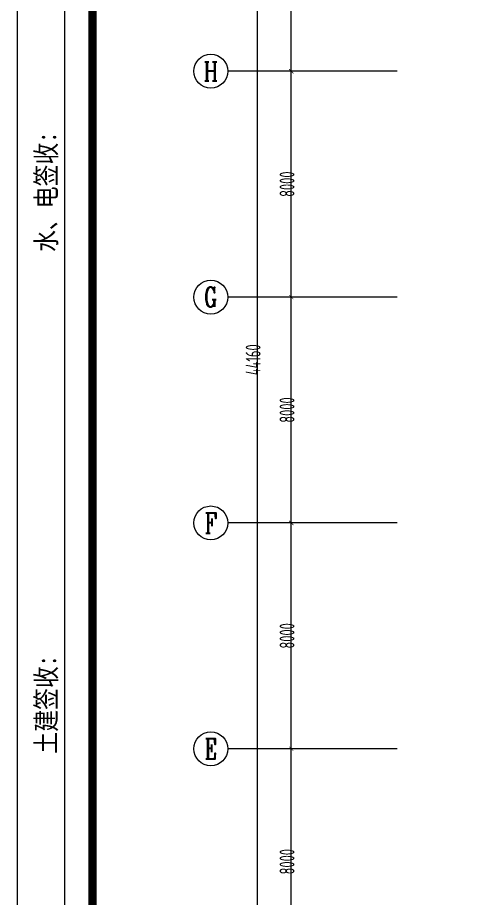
# Model space of a CAD drawing. Header units: inches. Extents: x 871252 to 1312932, y -88801 to 86720.
# Drawn here: x 1206975 to 1223319, y 27447 to 58647 of the extents above; entities that cross this region are included whole.
import ezdxf
from ezdxf.enums import TextEntityAlignment as Align

# ---------------------------------------------------------------- set-up
doc = ezdxf.new("R2010")
doc.units = ezdxf.units.IN
doc.header["$MEASUREMENT"] = 0
for name, color, linetype in [('AXIS', 3, 'Continuous'), ('AXIS_TEXT', 7, 'Continuous'), ('外框', 7, 'Continuous')]:
    doc.layers.add(name, color=color, linetype=linetype)
doc.styles.add('_TCH_AXIS', font='COMPLEX', dxfattribs={"bigfont": 'GBCBIG'})
doc.styles.add('_TCH_DIM_T3', font='TSSDENG', dxfattribs={"width": 0.64, "bigfont": 'TSSDCHN'})
doc.styles.add('COMPLEX', font='stylu.ttf')
doc.styles.add('宋体平面', font='', dxfattribs={"width": 0.8})
doc.styles.get('宋体平面').set_extended_font_data('SimSun')
doc.dimstyles.new('_TCH_ARCH&&150', dxfattribs={"dimtxt": 525, "dimasz": 150, "dimexe": 375, "dimexo": 450, "dimgap": 150, "dimtad": 1, "dimdec": 0, "dimzin": 0, "dimdsep": 46, "dimtxsty": '_TCH_DIM_T3', "dimblk": 'ARCHTICK', "dimcen": 0.09, "dimclrt": 7, "dimazin": 2, "dimtfac": 1, "dimtdec": 0, "dimtix": 1, "dimtmove": 2, "dimatfit": 3, "dimfxl": 0, "dimtolj": 1, "dimtzin": 0, "dimarcsym": 0})

# ---------------------------------------------------------------- blocks, each defined once
blk = doc.blocks.new('_ArchTick')
at = {"color": 0, "linetype": 'ByBlock', "const_width": 0.15}
blk.add_lwpolyline([(-0.5, -0.5), (0.5, 0.5)], dxfattribs=at)
blk = doc.blocks.new('*D60')
at = {"layer": 'AXIS', "color": 0, "lineweight": -2, "transparency": 16777216}
for p, q in [((1219961, 32747), (1216286, 32747)), ((1216661, 24747), (1216661, 32747)), ((1219961, 24747), (1216286, 24747))]:
    blk.add_line(p, q, dxfattribs=at)
at = {"layer": 'Defpoints', "color": 0, "transparency": 16777216}
for p in [(1216661, 32747), (1220411, 32747), (1220411, 24747)]:
    blk.add_point(p, dxfattribs=at)
at = {"layer": 'AXIS', "color": 0, "lineweight": -2, "transparency": 16777216, "xscale": 150, "yscale": 150, "zscale": 150}
for p, rotation in [((1216661, 32747), 90), ((1216661, 24747), 270)]:
    blk.add_blockref('_ArchTick', p, dxfattribs=dict(at, rotation=rotation))
at = {"layer": 'AXIS', "color": 7, "transparency": 16777216, "insert": (1216511, 28747), "char_height": 525, "attachment_point": 5, "rotation": 90, "style": '_TCH_DIM_T3'}
blk.add_mtext('\\A1;8000', dxfattribs=at)
blk = doc.blocks.new('*D61')
at = {"layer": 'AXIS', "color": 0, "lineweight": -2, "transparency": 16777216}
for p, q in [((1219961, 40747), (1216286, 40747)), ((1216661, 32747), (1216661, 40747)), ((1219961, 32747), (1216286, 32747))]:
    blk.add_line(p, q, dxfattribs=at)
at = {"layer": 'Defpoints', "color": 0, "transparency": 16777216}
for p in [(1216661, 40747), (1220411, 40747), (1220411, 32747)]:
    blk.add_point(p, dxfattribs=at)
at = {"layer": 'AXIS', "color": 0, "lineweight": -2, "transparency": 16777216, "xscale": 150, "yscale": 150, "zscale": 150}
for p, rotation in [((1216661, 40747), 90), ((1216661, 32747), 270)]:
    blk.add_blockref('_ArchTick', p, dxfattribs=dict(at, rotation=rotation))
at = {"layer": 'AXIS', "color": 7, "transparency": 16777216, "insert": (1216511, 36747), "char_height": 525, "attachment_point": 5, "rotation": 90, "style": '_TCH_DIM_T3'}
blk.add_mtext('\\A1;8000', dxfattribs=at)
blk = doc.blocks.new('*D62')
at = {"layer": 'AXIS', "color": 0, "lineweight": -2, "transparency": 16777216}
for p, q in [((1219961, 48747), (1216286, 48747)), ((1216661, 40747), (1216661, 48747)), ((1219961, 40747), (1216286, 40747))]:
    blk.add_line(p, q, dxfattribs=at)
at = {"layer": 'Defpoints', "color": 0, "transparency": 16777216}
for p in [(1216661, 48747), (1220411, 48747), (1220411, 40747)]:
    blk.add_point(p, dxfattribs=at)
at = {"layer": 'AXIS', "color": 0, "lineweight": -2, "transparency": 16777216, "xscale": 150, "yscale": 150, "zscale": 150}
for p, rotation in [((1216661, 48747), 90), ((1216661, 40747), 270)]:
    blk.add_blockref('_ArchTick', p, dxfattribs=dict(at, rotation=rotation))
at = {"layer": 'AXIS', "color": 7, "transparency": 16777216, "insert": (1216511, 44747), "char_height": 525, "attachment_point": 5, "rotation": 90, "style": '_TCH_DIM_T3'}
blk.add_mtext('\\A1;8000', dxfattribs=at)
blk = doc.blocks.new('*D63')
at = {"layer": 'AXIS', "color": 0, "lineweight": -2, "transparency": 16777216}
for p, q in [((1219961, 56747), (1216286, 56747)), ((1216661, 48747), (1216661, 56747)), ((1219961, 48747), (1216286, 48747))]:
    blk.add_line(p, q, dxfattribs=at)
at = {"layer": 'Defpoints', "color": 0, "transparency": 16777216}
for p in [(1216661, 56747), (1220411, 56747), (1220411, 48747)]:
    blk.add_point(p, dxfattribs=at)
at = {"layer": 'AXIS', "color": 0, "lineweight": -2, "transparency": 16777216, "xscale": 150, "yscale": 150, "zscale": 150}
for p, rotation in [((1216661, 56747), 90), ((1216661, 48747), 270)]:
    blk.add_blockref('_ArchTick', p, dxfattribs=dict(at, rotation=rotation))
at = {"layer": 'AXIS', "color": 7, "transparency": 16777216, "insert": (1216511, 52747), "char_height": 525, "attachment_point": 5, "rotation": 90, "style": '_TCH_DIM_T3'}
blk.add_mtext('\\A1;8000', dxfattribs=at)
blk = doc.blocks.new('*D64')
at = {"layer": 'AXIS', "color": 0, "lineweight": -2, "transparency": 16777216}
for p, q in [((1219961, 64747), (1216286, 64747)), ((1216661, 56747), (1216661, 64747)), ((1219961, 56747), (1216286, 56747))]:
    blk.add_line(p, q, dxfattribs=at)
at = {"layer": 'Defpoints', "color": 0, "transparency": 16777216}
for p in [(1216661, 64747), (1220411, 64747), (1220411, 56747)]:
    blk.add_point(p, dxfattribs=at)
at = {"layer": 'AXIS', "color": 0, "lineweight": -2, "transparency": 16777216, "xscale": 150, "yscale": 150, "zscale": 150}
for p, rotation in [((1216661, 64747), 90), ((1216661, 56747), 270)]:
    blk.add_blockref('_ArchTick', p, dxfattribs=dict(at, rotation=rotation))
at = {"layer": 'AXIS', "color": 7, "transparency": 16777216, "insert": (1216511, 60747), "char_height": 525, "attachment_point": 5, "rotation": 90, "style": '_TCH_DIM_T3'}
blk.add_mtext('\\A1;8000', dxfattribs=at)
blk = doc.blocks.new('*D66')
at = {"layer": 'AXIS', "color": 0, "lineweight": -2, "transparency": 16777216}
for p, q in [((1219961, 68608), (1215086, 68608)), ((1215461, 24447), (1215461, 68608)), ((1219961, 24447), (1215086, 24447))]:
    blk.add_line(p, q, dxfattribs=at)
at = {"layer": 'Defpoints', "color": 0, "transparency": 16777216}
for p in [(1215461, 68608), (1220411, 68608), (1220411, 24447)]:
    blk.add_point(p, dxfattribs=at)
at = {"layer": 'AXIS', "color": 0, "lineweight": -2, "transparency": 16777216, "xscale": 150, "yscale": 150, "zscale": 150}
for p, rotation in [((1215461, 68608), 90), ((1215461, 24447), 270)]:
    blk.add_blockref('_ArchTick', p, dxfattribs=dict(at, rotation=rotation))
at = {"layer": 'AXIS', "color": 7, "transparency": 16777216, "insert": (1215311, 46528), "char_height": 525, "attachment_point": 5, "rotation": 90, "style": '_TCH_DIM_T3'}
blk.add_mtext('\\A1;44160', dxfattribs=at)
blk = doc.blocks.new('_AXISO')
blk.add_circle((0, 0), 0.5)
at = {"layer": 'AXIS_TEXT', "style": 'COMPLEX', "width": 1.041667}
blk.add_attdef('A', text='', height=0.56, dxfattribs=at).set_placement((-0.25, -0.28), (0.25, -0.28), align=Align.FIT)

msp = doc.modelspace()

# ---------------------------------------------------------------- linework, layer by layer
at = {"layer": 'AXIS'}
for p, q in [((1220411.4, 56747.4), (1214411.4, 56747.4)), ((1220411.4, 48747.4), (1214411.4, 48747.4)), ((1220411.4, 40747.4), (1214411.4, 40747.4)), ((1220411.4, 32747.4), (1214411.4, 32747.4))]:
    msp.add_line(p, q, dxfattribs=at)
at = {"layer": '外框', "lineweight": -2}
for p, q in [((1206975.5, 11191.6), (1206975.5, 82505.6)), ((1208641.9, 11109.7), (1208641.9, 82505.6))]:
    msp.add_line(p, q, dxfattribs=at)
at = {"layer": '外框', "lineweight": -2, "const_width": 297.8}
msp.add_lwpolyline([(1212600.3, 12049.4), (1306416.7, 12049.4, 0.4142136), (1309395, 15027.7), (1309395, 78562.6, 0.4142136), (1306416.7, 81540.9), (1212600.3, 81540.9, 0.4142136), (1209622, 78562.6), (1209622, 15027.7, 0.4142136)], format="xyb", close=True, dxfattribs=at)

# ---------------------------------------------------------------- block references
at = {"layer": 'AXIS'}
ref = msp.add_blockref('_AXISO', (1213811.4, 56747.4), dxfattribs=dict(at, xscale=1200, yscale=1200, zscale=1200))
ref.add_attrib('A', 'H', dxfattribs={"layer": 'AXIS_TEXT', "height": 668.2, "style": '_TCH_AXIS', "width": 0.8}).set_placement((1213556.9, 56413.3), (1214065.9, 56413.3), align=Align.FIT)
ref = msp.add_blockref('_AXISO', (1213811.4, 48747.4), dxfattribs=dict(at, xscale=1200, yscale=1200, zscale=1200))
ref.add_attrib('A', 'G', dxfattribs={"layer": 'AXIS_TEXT', "height": 692.8, "style": '_TCH_AXIS', "width": 0.8}).set_placement((1213573.9, 48401), (1214048.9, 48401), align=Align.FIT)
ref = msp.add_blockref('_AXISO', (1213811.4, 40747.4), dxfattribs=dict(at, xscale=1200, yscale=1200, zscale=1200))
ref.add_attrib('A', 'F', dxfattribs={"layer": 'AXIS_TEXT', "height": 717.3, "style": '_TCH_AXIS', "width": 0.8}).set_placement((1213592.8, 40388.7), (1214030, 40388.7), align=Align.FIT)
ref = msp.add_blockref('_AXISO', (1213811.4, 32747.4), dxfattribs=dict(at, xscale=1200, yscale=1200, zscale=1200))
ref.add_attrib('A', 'E', dxfattribs={"layer": 'AXIS_TEXT', "height": 717.3, "style": '_TCH_AXIS', "width": 0.8}).set_placement((1213592.8, 32388.7), (1214030, 32388.7), align=Align.FIT)

# ---------------------------------------------------------------- texts
at = {"layer": '外框', "lineweight": -2, "style": '宋体平面', "width": 0.8}
msp.add_text('业主签收:                                      土建签收:                                     水、电签收:', height=709.573, rotation=90, dxfattribs=at).set_placement((1208339.9, 14416.8))

# ---------------------------------------------------------------- dimensions: what is measured, and where the dimension line sits
at = {"layer": 'AXIS'}
for p1, p2, distance, picture, middle in [((1220411.4, 24447.4), (1220411.4, 68607.8), 4950, '*D66', (1215311.4, 46527.6)), ((1220411.4, 56747.4), (1220411.4, 64747.4), 3750, '*D64', (1216511.4, 60747.4)), ((1220411.4, 48747.4), (1220411.4, 56747.4), 3750, '*D63', (1216511.4, 52747.4)), ((1220411.4, 40747.4), (1220411.4, 48747.4), 3750, '*D62', (1216511.4, 44747.4)), ((1220411.4, 32747.4), (1220411.4, 40747.4), 3750, '*D61', (1216511.4, 36747.4)), ((1220411.4, 24747.4), (1220411.4, 32747.4), 3750, '*D60', (1216511.4, 28747.4))]:
    dim = msp.add_aligned_dim(p1=p1, p2=p2, distance=distance, dimstyle='_TCH_ARCH&&150', dxfattribs=at)
    dim.commit()
    dim.dimension.update_dxf_attribs({"geometry": picture, "text_midpoint": middle})

doc.saveas('drawing.dxf')
